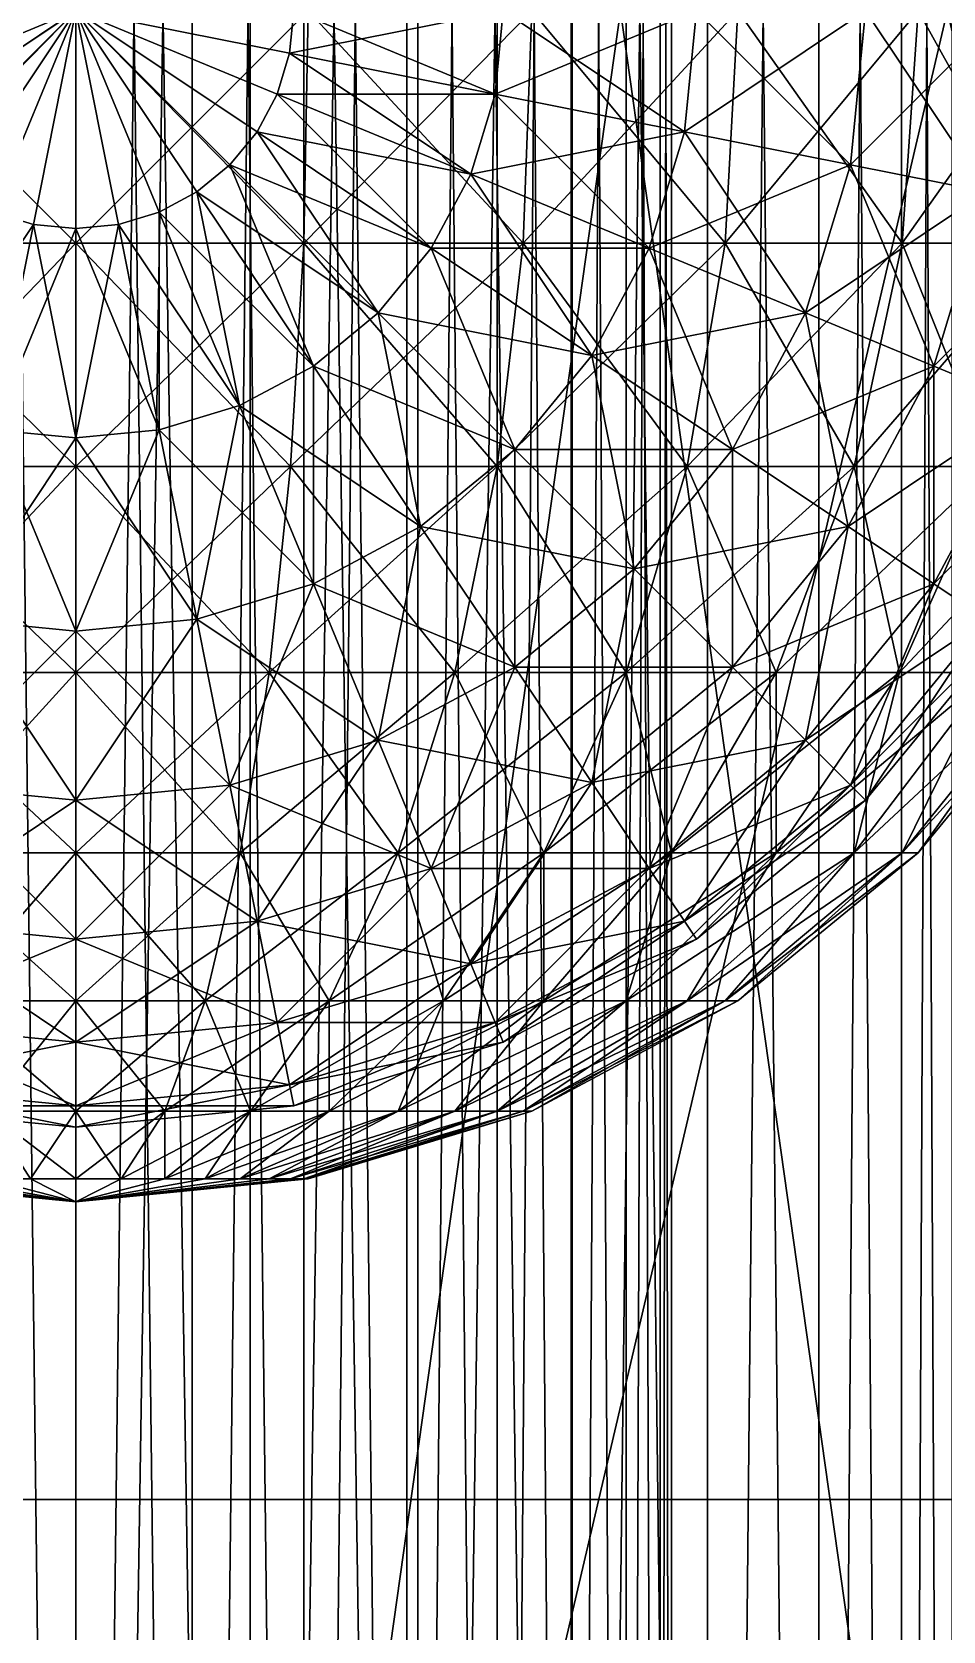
# Model space of a CAD drawing. Header units: millimetres. Extents: x -510 to 550, y -577 to 577.
# Drawn here: x 429.41 to 441.65, y -471.77 to -450.29 of the extents above; entities that cross this region are included whole.
import ezdxf

# ---------------------------------------------------------------- set-up
doc = ezdxf.new("R2010")
doc.units = ezdxf.units.MM
for name, color, linetype, true_color in [('front_right_fork_top', 7, 'Continuous', 0x5c6b75), ('front_right_knuckle_visual', 7, 'Continuous', 0x5c6b75), ('structure_right_front_axle', 7, 'Continuous', 0x5c6b75), ('structure_right_front_bridge', 7, 'Continuous', 0x5c6b75), ('structure_right_front_kingpin', 7, 'Continuous', 0x5c6b75), ('wheel_front_right_visual_0', 7, 'Continuous', 0x14171a), ('wheel_front_right_visual_1', 7, 'Continuous', 0x7a858c)]:
    doc.layers.add(name, color=color, linetype=linetype, true_color=true_color)

msp = doc.modelspace()

# ---------------------------------------------------------------- linework, layer by layer
at = {"layer": 'front_right_fork_top', "true_color": 0x5c6b75}
for points in [[(430, -385, -137), (428.439, -385, -137.154), (428.439, -515, -137.154)], [(430, -385, -137), (428.439, -515, -137.154), (430, -515, -137)], [(428.439, -385, -152.846), (430, -385, -153), (430, -515, -153)], [(428.439, -385, -152.846), (430, -515, -153), (428.439, -515, -152.846)], [(431.561, -385, -137.154), (430, -385, -137), (430, -515, -137)], [(431.561, -385, -137.154), (430, -515, -137), (431.561, -515, -137.154)], [(430, -385, -153), (431.561, -385, -152.846), (431.561, -515, -152.846)], [(430, -385, -153), (431.561, -515, -152.846), (430, -515, -153)], [(433.061, -385, -137.609), (431.561, -385, -137.154), (431.561, -515, -137.154)], [(433.061, -385, -137.609), (431.561, -515, -137.154), (433.061, -515, -137.609)], [(431.561, -385, -152.846), (433.061, -385, -152.391), (433.061, -515, -152.391)], [(431.561, -385, -152.846), (433.061, -515, -152.391), (431.561, -515, -152.846)], [(434.445, -385, -138.348), (433.061, -385, -137.609), (433.061, -515, -137.609)], [(434.445, -385, -138.348), (433.061, -515, -137.609), (434.445, -515, -138.348)], [(433.061, -385, -152.391), (434.445, -385, -151.652), (434.445, -515, -151.652)], [(433.061, -385, -152.391), (434.445, -515, -151.652), (433.061, -515, -152.391)], [(435.657, -385, -139.343), (434.445, -385, -138.348), (434.445, -515, -138.348)], [(435.657, -385, -139.343), (434.445, -515, -138.348), (435.657, -515, -139.343)], [(434.445, -385, -151.652), (435.657, -385, -150.657), (435.657, -515, -150.657)], [(434.445, -385, -151.652), (435.657, -515, -150.657), (434.445, -515, -151.652)], [(436.652, -385, -140.555), (435.657, -385, -139.343), (435.657, -515, -139.343)], [(436.652, -385, -140.555), (435.657, -515, -139.343), (436.652, -515, -140.555)], [(435.657, -385, -150.657), (436.652, -385, -149.445), (436.652, -515, -149.445)], [(435.657, -385, -150.657), (436.652, -515, -149.445), (435.657, -515, -150.657)], [(437.391, -385, -141.939), (436.652, -385, -140.555), (436.652, -515, -140.555)], [(437.391, -385, -141.939), (436.652, -515, -140.555), (437.391, -515, -141.939)], [(436.652, -385, -149.445), (437.391, -385, -148.061), (437.391, -515, -148.061)], [(436.652, -385, -149.445), (437.391, -515, -148.061), (436.652, -515, -149.445)], [(437.846, -385, -143.439), (437.391, -385, -141.939), (437.391, -515, -141.939)], [(437.846, -385, -143.439), (437.391, -515, -141.939), (437.846, -515, -143.439)], [(437.391, -385, -148.061), (437.846, -385, -146.561), (437.846, -515, -146.561)], [(437.391, -385, -148.061), (437.846, -515, -146.561), (437.391, -515, -148.061)], [(438, -385, -145), (437.846, -385, -143.439), (437.846, -515, -143.439)], [(438, -385, -145), (437.846, -515, -143.439), (438, -515, -145)], [(437.846, -385, -146.561), (438, -385, -145), (438, -515, -145)], [(437.846, -385, -146.561), (438, -515, -145), (437.846, -515, -146.561)]]:
    msp.add_3dface(points, dxfattribs=at)
at = {"layer": 'front_right_knuckle_visual', "true_color": 0x5c6b75}
for points in [[(400, -470, -140), (460, -430, -140), (460, -470, -140)], [(400, -470, -140), (400, -430, -140), (460, -430, -140)], [(400, -470, -80), (460, -470, -80), (460, -430, -80)], [(400, -470, -80), (460, -430, -80), (400, -430, -80)], [(400, -470, -140), (460, -470, -140), (460, -470, -80)], [(400, -470, -140), (460, -470, -80), (400, -470, -80)]]:
    msp.add_3dface(points, dxfattribs=at)
at = {"layer": 'structure_right_front_axle', "true_color": 0x5c6b75}
for points in [[(430, -375, -268), (427.659, -375, -268.231), (427.659, -525, -268.231)], [(430, -375, -268), (427.659, -525, -268.231), (430, -525, -268)], [(427.659, -375, -291.769), (430, -375, -292), (430, -525, -292)], [(427.659, -375, -291.769), (430, -525, -292), (427.659, -525, -291.769)], [(432.341, -375, -268.231), (430, -375, -268), (430, -525, -268)], [(432.341, -375, -268.231), (430, -525, -268), (432.341, -525, -268.231)], [(430, -375, -292), (432.341, -375, -291.769), (432.341, -525, -291.769)], [(430, -375, -292), (432.341, -525, -291.769), (430, -525, -292)], [(434.592, -375, -268.913), (432.341, -375, -268.231), (432.341, -525, -268.231)], [(434.592, -375, -268.913), (432.341, -525, -268.231), (434.592, -525, -268.913)], [(432.341, -375, -291.769), (434.592, -375, -291.087), (434.592, -525, -291.087)], [(432.341, -375, -291.769), (434.592, -525, -291.087), (432.341, -525, -291.769)], [(436.667, -375, -270.022), (434.592, -375, -268.913), (434.592, -525, -268.913)], [(436.667, -375, -270.022), (434.592, -525, -268.913), (436.667, -525, -270.022)], [(434.592, -375, -291.087), (436.667, -375, -289.978), (436.667, -525, -289.978)], [(434.592, -375, -291.087), (436.667, -525, -289.978), (434.592, -525, -291.087)], [(438.485, -375, -271.515), (436.667, -375, -270.022), (436.667, -525, -270.022)], [(438.485, -375, -271.515), (436.667, -525, -270.022), (438.485, -525, -271.515)], [(436.667, -375, -289.978), (438.485, -375, -288.485), (438.485, -525, -288.485)], [(436.667, -375, -289.978), (438.485, -525, -288.485), (436.667, -525, -289.978)], [(439.978, -375, -273.333), (438.485, -375, -271.515), (438.485, -525, -271.515)], [(439.978, -375, -273.333), (438.485, -525, -271.515), (439.978, -525, -273.333)], [(438.485, -375, -288.485), (439.978, -375, -286.667), (439.978, -525, -286.667)], [(438.485, -375, -288.485), (439.978, -525, -286.667), (438.485, -525, -288.485)], [(441.087, -375, -275.408), (439.978, -375, -273.333), (439.978, -525, -273.333)], [(441.087, -375, -275.408), (439.978, -525, -273.333), (441.087, -525, -275.408)], [(439.978, -375, -286.667), (441.087, -375, -284.592), (441.087, -525, -284.592)], [(439.978, -375, -286.667), (441.087, -525, -284.592), (439.978, -525, -286.667)], [(441.769, -375, -277.659), (441.087, -375, -275.408), (441.087, -525, -275.408)], [(441.769, -375, -277.659), (441.087, -525, -275.408), (441.769, -525, -277.659)], [(441.087, -375, -284.592), (441.769, -375, -282.341), (441.769, -525, -282.341)], [(441.087, -375, -284.592), (441.769, -525, -282.341), (441.087, -525, -284.592)]]:
    msp.add_3dface(points, dxfattribs=at)
at = {"layer": 'structure_right_front_bridge', "true_color": 0x5c6b75}
for points in [[(430, -453.121, -125.693), (426.939, -453.121, -125.391), (426.879, -450, -125.693)], [(430, -453.121, -125.693), (426.879, -450, -125.693), (430, -450, -126)], [(426.939, -453.121, -94.609), (430, -450, -94), (426.879, -450, -94.307)], [(426.939, -453.121, -94.609), (430, -453.121, -94.307), (430, -450, -94)], [(433.061, -453.121, -125.391), (430, -453.121, -125.693), (430, -450, -126)], [(433.061, -453.121, -125.391), (430, -450, -126), (433.121, -450, -125.693)], [(430, -453.121, -94.307), (433.061, -453.121, -94.609), (433.121, -450, -94.307)], [(430, -453.121, -94.307), (433.121, -450, -94.307), (430, -450, -94)], [(436.005, -453.121, -124.498), (433.061, -453.121, -125.391), (433.121, -450, -125.693)], [(433.061, -453.121, -94.609), (436.005, -453.121, -95.502), (436.123, -450, -95.218)], [(433.061, -453.121, -94.609), (436.123, -450, -95.218), (433.121, -450, -94.307)], [(436.005, -453.121, -124.498), (433.121, -450, -125.693), (436.123, -450, -124.782)], [(438.718, -453.121, -123.048), (436.005, -453.121, -124.498), (436.123, -450, -124.782)], [(436.005, -453.121, -95.502), (438.718, -453.121, -96.952), (438.889, -450, -96.696)], [(436.005, -453.121, -95.502), (438.889, -450, -96.696), (436.123, -450, -95.218)], [(438.718, -453.121, -123.048), (436.123, -450, -124.782), (438.889, -450, -123.304)], [(441.096, -453.121, -121.096), (438.718, -453.121, -123.048), (438.889, -450, -123.304)], [(438.718, -453.121, -96.952), (441.096, -453.121, -98.904), (441.314, -450, -98.686)], [(438.718, -453.121, -96.952), (441.314, -450, -98.686), (438.889, -450, -96.696)], [(441.096, -453.121, -121.096), (438.889, -450, -123.304), (441.314, -450, -121.314)], [(443.048, -453.121, -118.718), (441.096, -453.121, -121.096), (441.314, -450, -121.314)], [(441.096, -453.121, -98.904), (443.048, -453.121, -101.282), (443.304, -450, -101.111)], [(441.096, -453.121, -98.904), (443.304, -450, -101.111), (441.314, -450, -98.686)], [(443.048, -453.121, -118.718), (441.314, -450, -121.314), (443.304, -450, -118.889)], [(430, -456.123, -124.782), (427.116, -456.123, -124.498), (426.939, -453.121, -125.391)], [(430, -456.123, -124.782), (426.939, -453.121, -125.391), (430, -453.121, -125.693)], [(427.116, -456.123, -95.502), (430, -453.121, -94.307), (426.939, -453.121, -94.609)], [(427.116, -456.123, -95.502), (430, -456.123, -95.218), (430, -453.121, -94.307)], [(432.884, -456.123, -124.498), (430, -456.123, -124.782), (430, -453.121, -125.693)], [(432.884, -456.123, -124.498), (430, -453.121, -125.693), (433.061, -453.121, -125.391)], [(430, -456.123, -95.218), (432.884, -456.123, -95.502), (433.061, -453.121, -94.609)], [(430, -456.123, -95.218), (433.061, -453.121, -94.609), (430, -453.121, -94.307)], [(435.657, -456.123, -123.657), (432.884, -456.123, -124.498), (433.061, -453.121, -125.391)], [(432.884, -456.123, -95.502), (435.657, -456.123, -96.343), (436.005, -453.121, -95.502)], [(432.884, -456.123, -95.502), (436.005, -453.121, -95.502), (433.061, -453.121, -94.609)], [(435.657, -456.123, -123.657), (433.061, -453.121, -125.391), (436.005, -453.121, -124.498)], [(438.212, -456.123, -122.291), (435.657, -456.123, -123.657), (436.005, -453.121, -124.498)], [(435.657, -456.123, -96.343), (438.212, -456.123, -97.709), (438.718, -453.121, -96.952)], [(435.657, -456.123, -96.343), (438.718, -453.121, -96.952), (436.005, -453.121, -95.502)], [(438.212, -456.123, -122.291), (436.005, -453.121, -124.498), (438.718, -453.121, -123.048)], [(440.453, -456.123, -120.453), (438.212, -456.123, -122.291), (438.718, -453.121, -123.048)], [(438.212, -456.123, -97.709), (440.453, -456.123, -99.547), (441.096, -453.121, -98.904)], [(438.212, -456.123, -97.709), (441.096, -453.121, -98.904), (438.718, -453.121, -96.952)], [(440.453, -456.123, -120.453), (438.718, -453.121, -123.048), (441.096, -453.121, -121.096)], [(442.291, -456.123, -118.212), (440.453, -456.123, -120.453), (441.096, -453.121, -121.096)], [(440.453, -456.123, -99.547), (442.291, -456.123, -101.788), (443.048, -453.121, -101.282)], [(440.453, -456.123, -99.547), (443.048, -453.121, -101.282), (441.096, -453.121, -98.904)], [(442.291, -456.123, -118.212), (441.096, -453.121, -121.096), (443.048, -453.121, -118.718)], [(430, -458.889, -123.304), (427.405, -458.889, -123.048), (427.116, -456.123, -124.498)], [(430, -458.889, -123.304), (427.116, -456.123, -124.498), (430, -456.123, -124.782)], [(427.405, -458.889, -96.952), (430, -456.123, -95.218), (427.116, -456.123, -95.502)], [(427.405, -458.889, -96.952), (430, -458.889, -96.696), (430, -456.123, -95.218)], [(432.595, -458.889, -123.048), (430, -458.889, -123.304), (430, -456.123, -124.782)], [(432.595, -458.889, -123.048), (430, -456.123, -124.782), (432.884, -456.123, -124.498)], [(430, -458.889, -96.696), (432.595, -458.889, -96.952), (432.884, -456.123, -95.502)], [(430, -458.889, -96.696), (432.884, -456.123, -95.502), (430, -456.123, -95.218)], [(435.091, -458.889, -122.291), (432.595, -458.889, -123.048), (432.884, -456.123, -124.498)], [(432.595, -458.889, -96.952), (435.091, -458.889, -97.709), (435.657, -456.123, -96.343)], [(432.595, -458.889, -96.952), (435.657, -456.123, -96.343), (432.884, -456.123, -95.502)], [(435.091, -458.889, -122.291), (432.884, -456.123, -124.498), (435.657, -456.123, -123.657)], [(437.391, -458.889, -121.061), (435.091, -458.889, -122.291), (435.657, -456.123, -123.657)], [(435.091, -458.889, -97.709), (437.391, -458.889, -98.939), (438.212, -456.123, -97.709)], [(435.091, -458.889, -97.709), (438.212, -456.123, -97.709), (435.657, -456.123, -96.343)], [(437.391, -458.889, -121.061), (435.657, -456.123, -123.657), (438.212, -456.123, -122.291)], [(439.407, -458.889, -119.407), (437.391, -458.889, -121.061), (438.212, -456.123, -122.291)], [(437.391, -458.889, -98.939), (439.407, -458.889, -100.593), (440.453, -456.123, -99.547)], [(437.391, -458.889, -98.939), (440.453, -456.123, -99.547), (438.212, -456.123, -97.709)], [(439.407, -458.889, -119.407), (438.212, -456.123, -122.291), (440.453, -456.123, -120.453)], [(441.061, -458.889, -117.391), (439.407, -458.889, -119.407), (440.453, -456.123, -120.453)], [(439.407, -458.889, -100.593), (441.061, -458.889, -102.609), (442.291, -456.123, -101.788)], [(439.407, -458.889, -100.593), (442.291, -456.123, -101.788), (440.453, -456.123, -99.547)], [(441.061, -458.889, -117.391), (440.453, -456.123, -120.453), (442.291, -456.123, -118.212)], [(442.291, -458.889, -115.091), (441.061, -458.889, -117.391), (442.291, -456.123, -118.212)], [(441.061, -458.889, -102.609), (442.291, -458.889, -104.909), (443.657, -456.123, -104.343)], [(441.061, -458.889, -102.609), (443.657, -456.123, -104.343), (442.291, -456.123, -101.788)], [(430, -461.314, -121.314), (427.793, -461.314, -121.096), (427.405, -458.889, -123.048)], [(430, -461.314, -121.314), (427.405, -458.889, -123.048), (430, -458.889, -123.304)], [(427.793, -461.314, -98.904), (430, -458.889, -96.696), (427.405, -458.889, -96.952)], [(427.793, -461.314, -98.904), (430, -461.314, -98.686), (430, -458.889, -96.696)], [(432.207, -461.314, -121.096), (430, -461.314, -121.314), (430, -458.889, -123.304)], [(432.207, -461.314, -121.096), (430, -458.889, -123.304), (432.595, -458.889, -123.048)], [(430, -461.314, -98.686), (432.207, -461.314, -98.904), (432.595, -458.889, -96.952)], [(430, -461.314, -98.686), (432.595, -458.889, -96.952), (430, -458.889, -96.696)], [(434.33, -461.314, -120.453), (432.207, -461.314, -121.096), (432.595, -458.889, -123.048)], [(432.207, -461.314, -98.904), (434.33, -461.314, -99.547), (435.091, -458.889, -97.709)], [(432.207, -461.314, -98.904), (435.091, -458.889, -97.709), (432.595, -458.889, -96.952)], [(434.33, -461.314, -120.453), (432.595, -458.889, -123.048), (435.091, -458.889, -122.291)], [(436.286, -461.314, -119.407), (434.33, -461.314, -120.453), (435.091, -458.889, -122.291)], [(434.33, -461.314, -99.547), (436.286, -461.314, -100.593), (437.391, -458.889, -98.939)], [(434.33, -461.314, -99.547), (437.391, -458.889, -98.939), (435.091, -458.889, -97.709)], [(436.286, -461.314, -119.407), (435.091, -458.889, -122.291), (437.391, -458.889, -121.061)], [(438, -461.314, -118), (436.286, -461.314, -119.407), (437.391, -458.889, -121.061)], [(436.286, -461.314, -100.593), (438, -461.314, -102), (439.407, -458.889, -100.593)], [(436.286, -461.314, -100.593), (439.407, -458.889, -100.593), (437.391, -458.889, -98.939)], [(438, -461.314, -118), (437.391, -458.889, -121.061), (439.407, -458.889, -119.407)], [(439.407, -461.314, -116.286), (438, -461.314, -118), (439.407, -458.889, -119.407)], [(438, -461.314, -102), (439.407, -461.314, -103.714), (441.061, -458.889, -102.609)], [(438, -461.314, -102), (441.061, -458.889, -102.609), (439.407, -458.889, -100.593)], [(440.453, -461.314, -114.33), (439.407, -461.314, -116.286), (441.061, -458.889, -117.391)], [(439.407, -461.314, -116.286), (439.407, -458.889, -119.407), (441.061, -458.889, -117.391)], [(439.407, -461.314, -103.714), (440.453, -461.314, -105.67), (442.291, -458.889, -104.909)], [(439.407, -461.314, -103.714), (442.291, -458.889, -104.909), (441.061, -458.889, -102.609)], [(441.096, -461.314, -112.207), (440.453, -461.314, -114.33), (442.291, -458.889, -115.091)], [(440.453, -461.314, -114.33), (441.061, -458.889, -117.391), (442.291, -458.889, -115.091)], [(440.453, -461.314, -105.67), (441.096, -461.314, -107.793), (443.048, -458.889, -107.405)], [(440.453, -461.314, -105.67), (443.048, -458.889, -107.405), (442.291, -458.889, -104.909)], [(441.314, -461.314, -110), (441.096, -461.314, -112.207), (443.048, -458.889, -112.595)], [(441.096, -461.314, -112.207), (442.291, -458.889, -115.091), (443.048, -458.889, -112.595)], [(441.096, -461.314, -107.793), (441.314, -461.314, -110), (443.304, -458.889, -110)], [(441.096, -461.314, -107.793), (443.304, -458.889, -110), (443.048, -458.889, -107.405)], [(441.314, -461.314, -110), (443.048, -458.889, -112.595), (443.304, -458.889, -110)], [(430, -463.304, -118.889), (428.266, -463.304, -118.718), (427.793, -461.314, -121.096)], [(430, -463.304, -118.889), (427.793, -461.314, -121.096), (430, -461.314, -121.314)], [(428.266, -463.304, -101.282), (430, -461.314, -98.686), (427.793, -461.314, -98.904)], [(428.266, -463.304, -101.282), (430, -463.304, -101.111), (430, -461.314, -98.686)], [(431.734, -463.304, -118.718), (430, -463.304, -118.889), (430, -461.314, -121.314)], [(431.734, -463.304, -118.718), (430, -461.314, -121.314), (432.207, -461.314, -121.096)], [(430, -463.304, -101.111), (431.734, -463.304, -101.282), (432.207, -461.314, -98.904)], [(430, -463.304, -101.111), (432.207, -461.314, -98.904), (430, -461.314, -98.686)], [(433.402, -463.304, -118.212), (431.734, -463.304, -118.718), (432.207, -461.314, -121.096)], [(431.734, -463.304, -101.282), (433.402, -463.304, -101.788), (434.33, -461.314, -99.547)], [(431.734, -463.304, -101.282), (434.33, -461.314, -99.547), (432.207, -461.314, -98.904)], [(433.402, -463.304, -118.212), (432.207, -461.314, -121.096), (434.33, -461.314, -120.453)], [(434.939, -463.304, -117.391), (433.402, -463.304, -118.212), (434.33, -461.314, -120.453)], [(433.402, -463.304, -101.788), (434.939, -463.304, -102.609), (436.286, -461.314, -100.593)], [(433.402, -463.304, -101.788), (436.286, -461.314, -100.593), (434.33, -461.314, -99.547)], [(434.939, -463.304, -117.391), (434.33, -461.314, -120.453), (436.286, -461.314, -119.407)], [(436.286, -463.304, -116.286), (434.939, -463.304, -117.391), (436.286, -461.314, -119.407)], [(434.939, -463.304, -102.609), (436.286, -463.304, -103.714), (438, -461.314, -102)], [(434.939, -463.304, -102.609), (438, -461.314, -102), (436.286, -461.314, -100.593)], [(437.391, -463.304, -114.939), (436.286, -463.304, -116.286), (438, -461.314, -118)], [(436.286, -463.304, -116.286), (436.286, -461.314, -119.407), (438, -461.314, -118)], [(436.286, -463.304, -103.714), (437.391, -463.304, -105.061), (439.407, -461.314, -103.714)], [(436.286, -463.304, -103.714), (439.407, -461.314, -103.714), (438, -461.314, -102)], [(438.212, -463.304, -113.402), (437.391, -463.304, -114.939), (439.407, -461.314, -116.286)], [(437.391, -463.304, -114.939), (438, -461.314, -118), (439.407, -461.314, -116.286)], [(437.391, -463.304, -105.061), (438.212, -463.304, -106.598), (440.453, -461.314, -105.67)], [(437.391, -463.304, -105.061), (440.453, -461.314, -105.67), (439.407, -461.314, -103.714)], [(438.718, -463.304, -111.734), (438.212, -463.304, -113.402), (440.453, -461.314, -114.33)], [(438.212, -463.304, -113.402), (439.407, -461.314, -116.286), (440.453, -461.314, -114.33)], [(438.212, -463.304, -106.598), (438.718, -463.304, -108.266), (441.096, -461.314, -107.793)], [(438.212, -463.304, -106.598), (441.096, -461.314, -107.793), (440.453, -461.314, -105.67)], [(438.889, -463.304, -110), (438.718, -463.304, -111.734), (441.096, -461.314, -112.207)], [(438.718, -463.304, -111.734), (440.453, -461.314, -114.33), (441.096, -461.314, -112.207)], [(438.718, -463.304, -108.266), (438.889, -463.304, -110), (441.314, -461.314, -110)], [(438.718, -463.304, -108.266), (441.314, -461.314, -110), (441.096, -461.314, -107.793)], [(438.889, -463.304, -110), (441.096, -461.314, -112.207), (441.314, -461.314, -110)], [(430, -464.782, -116.123), (428.805, -464.782, -116.005), (428.266, -463.304, -118.718)], [(430, -464.782, -116.123), (428.266, -463.304, -118.718), (430, -463.304, -118.889)], [(428.805, -464.782, -103.995), (430, -463.304, -101.111), (428.266, -463.304, -101.282)], [(428.805, -464.782, -103.995), (430, -464.782, -103.877), (430, -463.304, -101.111)], [(431.195, -464.782, -116.005), (430, -464.782, -116.123), (430, -463.304, -118.889)], [(431.195, -464.782, -116.005), (430, -463.304, -118.889), (431.734, -463.304, -118.718)], [(430, -464.782, -103.877), (431.195, -464.782, -103.995), (431.734, -463.304, -101.282)], [(430, -464.782, -103.877), (431.734, -463.304, -101.282), (430, -463.304, -101.111)], [(432.343, -464.782, -115.657), (431.195, -464.782, -116.005), (431.734, -463.304, -118.718)], [(431.195, -464.782, -103.995), (432.343, -464.782, -104.343), (433.402, -463.304, -101.788)], [(431.195, -464.782, -103.995), (433.402, -463.304, -101.788), (431.734, -463.304, -101.282)], [(432.343, -464.782, -115.657), (431.734, -463.304, -118.718), (433.402, -463.304, -118.212)], [(433.402, -464.782, -115.091), (432.343, -464.782, -115.657), (433.402, -463.304, -118.212)], [(432.343, -464.782, -104.343), (433.402, -464.782, -104.909), (434.939, -463.304, -102.609)], [(432.343, -464.782, -104.343), (434.939, -463.304, -102.609), (433.402, -463.304, -101.788)], [(434.33, -464.782, -114.33), (433.402, -464.782, -115.091), (434.939, -463.304, -117.391)], [(433.402, -464.782, -115.091), (433.402, -463.304, -118.212), (434.939, -463.304, -117.391)], [(433.402, -464.782, -104.909), (434.33, -464.782, -105.67), (436.286, -463.304, -103.714)], [(433.402, -464.782, -104.909), (436.286, -463.304, -103.714), (434.939, -463.304, -102.609)], [(435.091, -464.782, -113.402), (434.33, -464.782, -114.33), (436.286, -463.304, -116.286)], [(434.33, -464.782, -114.33), (434.939, -463.304, -117.391), (436.286, -463.304, -116.286)], [(434.33, -464.782, -105.67), (435.091, -464.782, -106.598), (437.391, -463.304, -105.061)], [(434.33, -464.782, -105.67), (437.391, -463.304, -105.061), (436.286, -463.304, -103.714)], [(435.657, -464.782, -112.343), (435.091, -464.782, -113.402), (437.391, -463.304, -114.939)], [(435.091, -464.782, -113.402), (436.286, -463.304, -116.286), (437.391, -463.304, -114.939)], [(435.091, -464.782, -106.598), (435.657, -464.782, -107.657), (438.212, -463.304, -106.598)], [(435.091, -464.782, -106.598), (438.212, -463.304, -106.598), (437.391, -463.304, -105.061)], [(436.005, -464.782, -111.195), (435.657, -464.782, -112.343), (438.212, -463.304, -113.402)], [(435.657, -464.782, -112.343), (437.391, -463.304, -114.939), (438.212, -463.304, -113.402)], [(435.657, -464.782, -107.657), (436.005, -464.782, -108.805), (438.718, -463.304, -108.266)], [(435.657, -464.782, -107.657), (438.718, -463.304, -108.266), (438.212, -463.304, -106.598)], [(436.123, -464.782, -110), (436.005, -464.782, -111.195), (438.718, -463.304, -111.734)], [(436.005, -464.782, -111.195), (438.212, -463.304, -113.402), (438.718, -463.304, -111.734)], [(436.005, -464.782, -108.805), (436.123, -464.782, -110), (438.889, -463.304, -110)], [(436.005, -464.782, -108.805), (438.889, -463.304, -110), (438.718, -463.304, -108.266)], [(436.123, -464.782, -110), (438.718, -463.304, -111.734), (438.889, -463.304, -110)], [(430, -465.693, -113.121), (429.391, -465.693, -113.061), (428.805, -464.782, -116.005)], [(430, -465.693, -113.121), (428.805, -464.782, -116.005), (430, -464.782, -116.123)], [(429.391, -465.693, -106.939), (430, -464.782, -103.877), (428.805, -464.782, -103.995)], [(429.391, -465.693, -106.939), (430, -465.693, -106.879), (430, -464.782, -103.877)], [(430.609, -465.693, -113.061), (430, -465.693, -113.121), (430, -464.782, -116.123)], [(430.609, -465.693, -113.061), (430, -464.782, -116.123), (431.195, -464.782, -116.005)], [(430, -465.693, -106.879), (430.609, -465.693, -106.939), (431.195, -464.782, -103.995)], [(430, -465.693, -106.879), (431.195, -464.782, -103.995), (430, -464.782, -103.877)], [(431.195, -465.693, -112.884), (430.609, -465.693, -113.061), (431.195, -464.782, -116.005)], [(430.609, -465.693, -106.939), (431.195, -465.693, -107.116), (432.343, -464.782, -104.343)], [(430.609, -465.693, -106.939), (432.343, -464.782, -104.343), (431.195, -464.782, -103.995)], [(431.734, -465.693, -112.595), (431.195, -465.693, -112.884), (432.343, -464.782, -115.657)], [(431.195, -465.693, -112.884), (431.195, -464.782, -116.005), (432.343, -464.782, -115.657)], [(431.195, -465.693, -107.116), (431.734, -465.693, -107.405), (433.402, -464.782, -104.909)], [(431.195, -465.693, -107.116), (433.402, -464.782, -104.909), (432.343, -464.782, -104.343)], [(432.207, -465.693, -112.207), (431.734, -465.693, -112.595), (433.402, -464.782, -115.091)], [(431.734, -465.693, -112.595), (432.343, -464.782, -115.657), (433.402, -464.782, -115.091)], [(431.734, -465.693, -107.405), (432.207, -465.693, -107.793), (434.33, -464.782, -105.67)], [(431.734, -465.693, -107.405), (434.33, -464.782, -105.67), (433.402, -464.782, -104.909)], [(432.595, -465.693, -111.734), (432.207, -465.693, -112.207), (434.33, -464.782, -114.33)], [(432.207, -465.693, -112.207), (433.402, -464.782, -115.091), (434.33, -464.782, -114.33)], [(432.207, -465.693, -107.793), (432.595, -465.693, -108.266), (435.091, -464.782, -106.598)], [(432.207, -465.693, -107.793), (435.091, -464.782, -106.598), (434.33, -464.782, -105.67)], [(432.884, -465.693, -111.195), (432.595, -465.693, -111.734), (435.091, -464.782, -113.402)], [(432.595, -465.693, -111.734), (434.33, -464.782, -114.33), (435.091, -464.782, -113.402)], [(432.595, -465.693, -108.266), (432.884, -465.693, -108.805), (435.657, -464.782, -107.657)], [(432.595, -465.693, -108.266), (435.657, -464.782, -107.657), (435.091, -464.782, -106.598)], [(433.061, -465.693, -110.609), (432.884, -465.693, -111.195), (435.657, -464.782, -112.343)], [(432.884, -465.693, -111.195), (435.091, -464.782, -113.402), (435.657, -464.782, -112.343)], [(432.884, -465.693, -108.805), (433.061, -465.693, -109.391), (436.005, -464.782, -108.805)], [(432.884, -465.693, -108.805), (436.005, -464.782, -108.805), (435.657, -464.782, -107.657)], [(433.121, -465.693, -110), (433.061, -465.693, -110.609), (436.005, -464.782, -111.195)], [(433.061, -465.693, -110.609), (435.657, -464.782, -112.343), (436.005, -464.782, -111.195)], [(433.061, -465.693, -109.391), (433.121, -465.693, -110), (436.123, -464.782, -110)], [(433.061, -465.693, -109.391), (436.123, -464.782, -110), (436.005, -464.782, -108.805)], [(433.121, -465.693, -110), (436.005, -464.782, -111.195), (436.123, -464.782, -110)], [(430, -466, -110), (426.879, -465.693, -110), (426.939, -465.693, -110.609)], [(430, -466, -110), (426.939, -465.693, -109.391), (426.879, -465.693, -110)], [(430, -466, -110), (426.939, -465.693, -110.609), (427.116, -465.693, -111.195)], [(430, -466, -110), (427.116, -465.693, -108.805), (426.939, -465.693, -109.391)], [(430, -466, -110), (427.116, -465.693, -111.195), (427.405, -465.693, -111.734)], [(430, -466, -110), (427.405, -465.693, -108.266), (427.116, -465.693, -108.805)], [(430, -466, -110), (427.405, -465.693, -111.734), (427.793, -465.693, -112.207)], [(430, -466, -110), (427.793, -465.693, -107.793), (427.405, -465.693, -108.266)], [(430, -466, -110), (427.793, -465.693, -112.207), (428.266, -465.693, -112.595)], [(430, -466, -110), (428.266, -465.693, -107.405), (427.793, -465.693, -107.793)], [(430, -466, -110), (428.266, -465.693, -112.595), (428.805, -465.693, -112.884)], [(430, -466, -110), (428.805, -465.693, -107.116), (428.266, -465.693, -107.405)], [(430, -466, -110), (428.805, -465.693, -112.884), (429.391, -465.693, -113.061)], [(430, -466, -110), (429.391, -465.693, -106.939), (428.805, -465.693, -107.116)], [(430, -466, -110), (429.391, -465.693, -113.061), (430, -465.693, -113.121)], [(430, -466, -110), (430, -465.693, -106.879), (429.391, -465.693, -106.939)], [(430, -466, -110), (433.061, -465.693, -110.609), (433.121, -465.693, -110)], [(430, -466, -110), (432.884, -465.693, -111.195), (433.061, -465.693, -110.609)], [(430, -466, -110), (432.595, -465.693, -111.734), (432.884, -465.693, -111.195)], [(430, -466, -110), (432.207, -465.693, -112.207), (432.595, -465.693, -111.734)], [(430, -466, -110), (431.734, -465.693, -112.595), (432.207, -465.693, -112.207)], [(430, -466, -110), (431.195, -465.693, -112.884), (431.734, -465.693, -112.595)], [(430, -466, -110), (430.609, -465.693, -113.061), (431.195, -465.693, -112.884)], [(430, -466, -110), (430, -465.693, -113.121), (430.609, -465.693, -113.061)], [(430, -466, -110), (430.609, -465.693, -106.939), (430, -465.693, -106.879)], [(430, -466, -110), (431.195, -465.693, -107.116), (430.609, -465.693, -106.939)], [(430, -466, -110), (431.734, -465.693, -107.405), (431.195, -465.693, -107.116)], [(430, -466, -110), (432.207, -465.693, -107.793), (431.734, -465.693, -107.405)], [(430, -466, -110), (432.595, -465.693, -108.266), (432.207, -465.693, -107.793)], [(430, -466, -110), (432.884, -465.693, -108.805), (432.595, -465.693, -108.266)], [(430, -466, -110), (433.061, -465.693, -109.391), (432.884, -465.693, -108.805)], [(430, -466, -110), (433.121, -465.693, -110), (433.061, -465.693, -109.391)]]:
    msp.add_3dface(points, dxfattribs=at)
at = {"layer": 'structure_right_front_kingpin', "true_color": 0x5c6b75}
for points in [[(430, -450, -75), (427.074, -450, -75.288), (427.13, -450.571, -75.288)], [(427.13, -450.571, -159.712), (427.074, -450, -159.712), (430, -450, -160)], [(430, -450, -75), (427.13, -450.571, -75.288), (427.296, -451.12, -75.288)], [(427.296, -451.12, -159.712), (427.13, -450.571, -159.712), (430, -450, -160)], [(430, -450, -75), (427.296, -451.12, -75.288), (427.567, -451.626, -75.288)], [(427.567, -451.626, -159.712), (427.296, -451.12, -159.712), (430, -450, -160)], [(430, -450, -75), (427.567, -451.626, -75.288), (427.931, -452.069, -75.288)], [(427.931, -452.069, -159.712), (427.567, -451.626, -159.712), (430, -450, -160)], [(430, -450, -75), (427.931, -452.069, -75.288), (428.374, -452.433, -75.288)], [(428.374, -452.433, -159.712), (427.931, -452.069, -159.712), (430, -450, -160)], [(430, -450, -75), (428.374, -452.433, -75.288), (428.88, -452.704, -75.288)], [(428.88, -452.704, -159.712), (428.374, -452.433, -159.712), (430, -450, -160)], [(430, -450, -75), (428.88, -452.704, -75.288), (429.429, -452.87, -75.288)], [(429.429, -452.87, -159.712), (428.88, -452.704, -159.712), (430, -450, -160)], [(430, -450, -75), (429.429, -452.87, -75.288), (430, -452.926, -75.288)], [(430, -452.926, -159.712), (429.429, -452.87, -159.712), (430, -450, -160)], [(430, -450, -75), (432.87, -450.571, -75.288), (432.926, -450, -75.288)], [(430, -450, -75), (432.704, -451.12, -75.288), (432.87, -450.571, -75.288)], [(430, -450, -75), (432.433, -451.626, -75.288), (432.704, -451.12, -75.288)], [(430, -450, -75), (432.069, -452.069, -75.288), (432.433, -451.626, -75.288)], [(430, -450, -75), (431.626, -452.433, -75.288), (432.069, -452.069, -75.288)], [(430, -450, -75), (431.12, -452.704, -75.288), (431.626, -452.433, -75.288)], [(430, -450, -75), (430.571, -452.87, -75.288), (431.12, -452.704, -75.288)], [(430, -450, -75), (430, -452.926, -75.288), (430.571, -452.87, -75.288)], [(432.926, -450, -159.712), (432.87, -450.571, -159.712), (430, -450, -160)], [(432.87, -450.571, -159.712), (432.704, -451.12, -159.712), (430, -450, -160)], [(432.704, -451.12, -159.712), (432.433, -451.626, -159.712), (430, -450, -160)], [(432.433, -451.626, -159.712), (432.069, -452.069, -159.712), (430, -450, -160)], [(432.069, -452.069, -159.712), (431.626, -452.433, -159.712), (430, -450, -160)], [(431.626, -452.433, -159.712), (431.12, -452.704, -159.712), (430, -450, -160)], [(431.12, -452.704, -159.712), (430.571, -452.87, -159.712), (430, -450, -160)], [(430.571, -452.87, -159.712), (430, -452.926, -159.712), (430, -450, -160)], [(432.926, -450, -75.288), (432.87, -450.571, -75.288), (435.63, -451.12, -76.142)], [(435.74, -450, -158.858), (435.63, -451.12, -158.858), (432.87, -450.571, -159.712)], [(435.74, -450, -158.858), (432.87, -450.571, -159.712), (432.926, -450, -159.712)], [(432.926, -450, -75.288), (435.63, -451.12, -76.142), (435.74, -450, -76.142)], [(435.74, -450, -76.142), (435.63, -451.12, -76.142), (438.173, -451.626, -77.528)], [(438.334, -450, -157.472), (438.173, -451.626, -157.472), (435.63, -451.12, -158.858)], [(438.334, -450, -157.472), (435.63, -451.12, -158.858), (435.74, -450, -158.858)], [(435.74, -450, -76.142), (438.173, -451.626, -77.528), (438.334, -450, -77.528)], [(438.334, -450, -77.528), (438.173, -451.626, -77.528), (440.403, -452.069, -79.393)], [(440.607, -450, -155.607), (440.403, -452.069, -155.607), (438.173, -451.626, -157.472)], [(440.607, -450, -155.607), (438.173, -451.626, -157.472), (438.334, -450, -157.472)], [(438.334, -450, -77.528), (440.403, -452.069, -79.393), (440.607, -450, -79.393)], [(440.607, -450, -79.393), (440.403, -452.069, -79.393), (442.232, -452.433, -81.666)], [(442.472, -450, -153.334), (442.232, -452.433, -153.334), (440.403, -452.069, -155.607)], [(442.472, -450, -153.334), (440.403, -452.069, -155.607), (440.607, -450, -155.607)], [(440.607, -450, -79.393), (442.232, -452.433, -81.666), (442.472, -450, -81.666)], [(432.87, -450.571, -75.288), (432.704, -451.12, -75.288), (435.303, -452.197, -76.142)], [(435.63, -451.12, -158.858), (432.704, -451.12, -159.712), (432.87, -450.571, -159.712)], [(432.87, -450.571, -75.288), (435.303, -452.197, -76.142), (435.63, -451.12, -76.142)], [(432.704, -451.12, -75.288), (432.433, -451.626, -75.288), (434.773, -453.189, -76.142)], [(435.303, -452.197, -158.858), (432.433, -451.626, -159.712), (432.704, -451.12, -159.712)], [(432.704, -451.12, -75.288), (434.773, -453.189, -76.142), (435.303, -452.197, -76.142)], [(435.63, -451.12, -158.858), (435.303, -452.197, -158.858), (432.704, -451.12, -159.712)], [(435.63, -451.12, -76.142), (435.303, -452.197, -76.142), (437.699, -453.189, -77.528)], [(438.173, -451.626, -157.472), (435.303, -452.197, -158.858), (435.63, -451.12, -158.858)], [(435.63, -451.12, -76.142), (437.699, -453.189, -77.528), (438.173, -451.626, -77.528)], [(432.433, -451.626, -75.288), (432.069, -452.069, -75.288), (434.059, -454.059, -76.142)], [(434.773, -453.189, -158.858), (432.069, -452.069, -159.712), (432.433, -451.626, -159.712)], [(432.433, -451.626, -75.288), (434.059, -454.059, -76.142), (434.773, -453.189, -76.142)], [(435.303, -452.197, -158.858), (434.773, -453.189, -158.858), (432.433, -451.626, -159.712)], [(438.173, -451.626, -157.472), (437.699, -453.189, -157.472), (435.303, -452.197, -158.858)], [(438.173, -451.626, -77.528), (437.699, -453.189, -77.528), (439.799, -454.059, -79.393)], [(440.403, -452.069, -155.607), (437.699, -453.189, -157.472), (438.173, -451.626, -157.472)], [(438.173, -451.626, -77.528), (439.799, -454.059, -79.393), (440.403, -452.069, -79.393)], [(432.069, -452.069, -75.288), (431.626, -452.433, -75.288), (433.189, -454.773, -76.142)], [(434.059, -454.059, -158.858), (431.626, -452.433, -159.712), (432.069, -452.069, -159.712)], [(432.069, -452.069, -75.288), (433.189, -454.773, -76.142), (434.059, -454.059, -76.142)], [(434.773, -453.189, -158.858), (434.059, -454.059, -158.858), (432.069, -452.069, -159.712)], [(435.303, -452.197, -76.142), (434.773, -453.189, -76.142), (436.929, -454.63, -77.528)], [(437.699, -453.189, -157.472), (434.773, -453.189, -158.858), (435.303, -452.197, -158.858)], [(435.303, -452.197, -76.142), (436.929, -454.63, -77.528), (437.699, -453.189, -77.528)], [(440.403, -452.069, -155.607), (439.799, -454.059, -155.607), (437.699, -453.189, -157.472)], [(440.403, -452.069, -79.393), (439.799, -454.059, -79.393), (441.523, -454.773, -81.666)], [(442.232, -452.433, -153.334), (439.799, -454.059, -155.607), (440.403, -452.069, -155.607)], [(440.403, -452.069, -79.393), (441.523, -454.773, -81.666), (442.232, -452.433, -81.666)], [(431.626, -452.433, -75.288), (431.12, -452.704, -75.288), (432.197, -455.303, -76.142)], [(433.189, -454.773, -158.858), (431.12, -452.704, -159.712), (431.626, -452.433, -159.712)], [(431.626, -452.433, -75.288), (432.197, -455.303, -76.142), (433.189, -454.773, -76.142)], [(434.059, -454.059, -158.858), (433.189, -454.773, -158.858), (431.626, -452.433, -159.712)], [(442.232, -452.433, -153.334), (441.523, -454.773, -153.334), (439.799, -454.059, -155.607)], [(442.232, -452.433, -81.666), (441.523, -454.773, -81.666), (442.803, -455.303, -84.26)], [(443.592, -452.704, -150.74), (441.523, -454.773, -153.334), (442.232, -452.433, -153.334)], [(429.429, -452.87, -75.288), (428.88, -452.704, -75.288), (427.803, -455.303, -76.142)], [(428.88, -455.63, -158.858), (428.88, -452.704, -159.712), (429.429, -452.87, -159.712)], [(431.12, -452.704, -75.288), (430.571, -452.87, -75.288), (431.12, -455.63, -76.142)], [(432.197, -455.303, -158.858), (430.571, -452.87, -159.712), (431.12, -452.704, -159.712)], [(431.12, -452.704, -75.288), (431.12, -455.63, -76.142), (432.197, -455.303, -76.142)], [(433.189, -454.773, -158.858), (432.197, -455.303, -158.858), (431.12, -452.704, -159.712)], [(443.592, -452.704, -150.74), (442.803, -455.303, -150.74), (441.523, -454.773, -153.334)], [(429.429, -452.87, -75.288), (427.803, -455.303, -76.142), (428.88, -455.63, -76.142)], [(430, -452.926, -75.288), (429.429, -452.87, -75.288), (428.88, -455.63, -76.142)], [(430, -455.74, -158.858), (428.88, -455.63, -158.858), (429.429, -452.87, -159.712)], [(430, -452.926, -75.288), (428.88, -455.63, -76.142), (430, -455.74, -76.142)], [(430, -455.74, -158.858), (429.429, -452.87, -159.712), (430, -452.926, -159.712)], [(430.571, -452.87, -75.288), (430, -452.926, -75.288), (430, -455.74, -76.142)], [(430.571, -452.87, -75.288), (430, -455.74, -76.142), (431.12, -455.63, -76.142)], [(431.12, -455.63, -158.858), (430, -452.926, -159.712), (430.571, -452.87, -159.712)], [(431.12, -455.63, -158.858), (430, -455.74, -158.858), (430, -452.926, -159.712)], [(432.197, -455.303, -158.858), (431.12, -455.63, -158.858), (430.571, -452.87, -159.712)], [(434.773, -453.189, -76.142), (434.059, -454.059, -76.142), (435.893, -455.893, -77.528)], [(436.929, -454.63, -157.472), (434.059, -454.059, -158.858), (434.773, -453.189, -158.858)], [(434.773, -453.189, -76.142), (435.893, -455.893, -77.528), (436.929, -454.63, -77.528)], [(437.699, -453.189, -157.472), (436.929, -454.63, -157.472), (434.773, -453.189, -158.858)], [(437.699, -453.189, -77.528), (436.929, -454.63, -77.528), (438.819, -455.893, -79.393)], [(439.799, -454.059, -155.607), (436.929, -454.63, -157.472), (437.699, -453.189, -157.472)], [(437.699, -453.189, -77.528), (438.819, -455.893, -79.393), (439.799, -454.059, -79.393)], [(434.059, -454.059, -76.142), (433.189, -454.773, -76.142), (434.63, -456.929, -77.528)], [(435.893, -455.893, -157.472), (433.189, -454.773, -158.858), (434.059, -454.059, -158.858)], [(434.059, -454.059, -76.142), (434.63, -456.929, -77.528), (435.893, -455.893, -77.528)], [(436.929, -454.63, -157.472), (435.893, -455.893, -157.472), (434.059, -454.059, -158.858)], [(439.799, -454.059, -155.607), (438.819, -455.893, -155.607), (436.929, -454.63, -157.472)], [(439.799, -454.059, -79.393), (438.819, -455.893, -79.393), (440.37, -456.929, -81.666)], [(441.523, -454.773, -153.334), (438.819, -455.893, -155.607), (439.799, -454.059, -155.607)], [(439.799, -454.059, -79.393), (440.37, -456.929, -81.666), (441.523, -454.773, -81.666)], [(433.189, -454.773, -76.142), (432.197, -455.303, -76.142), (433.189, -457.699, -77.528)], [(434.63, -456.929, -157.472), (432.197, -455.303, -158.858), (433.189, -454.773, -158.858)], [(433.189, -454.773, -76.142), (433.189, -457.699, -77.528), (434.63, -456.929, -77.528)], [(435.893, -455.893, -157.472), (434.63, -456.929, -157.472), (433.189, -454.773, -158.858)], [(436.929, -454.63, -77.528), (435.893, -455.893, -77.528), (437.5, -457.5, -79.393)], [(438.819, -455.893, -155.607), (435.893, -455.893, -157.472), (436.929, -454.63, -157.472)], [(436.929, -454.63, -77.528), (437.5, -457.5, -79.393), (438.819, -455.893, -79.393)], [(441.523, -454.773, -153.334), (440.37, -456.929, -153.334), (438.819, -455.893, -155.607)], [(441.523, -454.773, -81.666), (440.37, -456.929, -81.666), (441.523, -457.699, -84.26)], [(442.803, -455.303, -150.74), (440.37, -456.929, -153.334), (441.523, -454.773, -153.334)], [(441.523, -454.773, -81.666), (441.523, -457.699, -84.26), (442.803, -455.303, -84.26)], [(432.197, -455.303, -76.142), (431.12, -455.63, -76.142), (431.626, -458.173, -77.528)], [(433.189, -457.699, -157.472), (431.12, -455.63, -158.858), (432.197, -455.303, -158.858)], [(432.197, -455.303, -76.142), (431.626, -458.173, -77.528), (433.189, -457.699, -77.528)], [(434.63, -456.929, -157.472), (433.189, -457.699, -157.472), (432.197, -455.303, -158.858)], [(442.803, -455.303, -150.74), (441.523, -457.699, -150.74), (440.37, -456.929, -153.334)], [(442.803, -455.303, -84.26), (441.523, -457.699, -84.26), (442.232, -458.173, -87.074)], [(443.592, -455.63, -147.926), (441.523, -457.699, -150.74), (442.803, -455.303, -150.74)], [(430, -455.74, -76.142), (428.88, -455.63, -76.142), (428.374, -458.173, -77.528)], [(430, -458.334, -157.472), (428.374, -458.173, -157.472), (428.88, -455.63, -158.858)], [(430, -458.334, -157.472), (428.88, -455.63, -158.858), (430, -455.74, -158.858)], [(431.12, -455.63, -76.142), (430, -455.74, -76.142), (430, -458.334, -77.528)], [(431.12, -455.63, -76.142), (430, -458.334, -77.528), (431.626, -458.173, -77.528)], [(431.626, -458.173, -157.472), (430, -455.74, -158.858), (431.12, -455.63, -158.858)], [(433.189, -457.699, -157.472), (431.626, -458.173, -157.472), (431.12, -455.63, -158.858)], [(443.592, -455.63, -147.926), (442.232, -458.173, -147.926), (441.523, -457.699, -150.74)], [(430, -455.74, -76.142), (428.374, -458.173, -77.528), (430, -458.334, -77.528)], [(431.626, -458.173, -157.472), (430, -458.334, -157.472), (430, -455.74, -158.858)], [(435.893, -455.893, -77.528), (434.63, -456.929, -77.528), (435.893, -458.819, -79.393)], [(437.5, -457.5, -155.607), (434.63, -456.929, -157.472), (435.893, -455.893, -157.472)], [(435.893, -455.893, -77.528), (435.893, -458.819, -79.393), (437.5, -457.5, -79.393)], [(438.819, -455.893, -155.607), (437.5, -457.5, -155.607), (435.893, -455.893, -157.472)], [(438.819, -455.893, -79.393), (437.5, -457.5, -79.393), (438.819, -458.819, -81.666)], [(440.37, -456.929, -153.334), (437.5, -457.5, -155.607), (438.819, -455.893, -155.607)], [(438.819, -455.893, -79.393), (438.819, -458.819, -81.666), (440.37, -456.929, -81.666)], [(434.63, -456.929, -77.528), (433.189, -457.699, -77.528), (434.059, -459.799, -79.393)], [(435.893, -458.819, -155.607), (433.189, -457.699, -157.472), (434.63, -456.929, -157.472)], [(434.63, -456.929, -77.528), (434.059, -459.799, -79.393), (435.893, -458.819, -79.393)], [(437.5, -457.5, -155.607), (435.893, -458.819, -155.607), (434.63, -456.929, -157.472)], [(440.37, -456.929, -153.334), (438.819, -458.819, -153.334), (437.5, -457.5, -155.607)], [(440.37, -456.929, -81.666), (438.819, -458.819, -81.666), (439.799, -459.799, -84.26)], [(441.523, -457.699, -150.74), (438.819, -458.819, -153.334), (440.37, -456.929, -153.334)], [(440.37, -456.929, -81.666), (439.799, -459.799, -84.26), (441.523, -457.699, -84.26)], [(437.5, -457.5, -79.393), (435.893, -458.819, -79.393), (436.929, -460.37, -81.666)], [(438.819, -458.819, -153.334), (435.893, -458.819, -155.607), (437.5, -457.5, -155.607)], [(437.5, -457.5, -79.393), (436.929, -460.37, -81.666), (438.819, -458.819, -81.666)], [(433.189, -457.699, -77.528), (431.626, -458.173, -77.528), (432.069, -460.403, -79.393)], [(434.059, -459.799, -155.607), (431.626, -458.173, -157.472), (433.189, -457.699, -157.472)], [(433.189, -457.699, -77.528), (432.069, -460.403, -79.393), (434.059, -459.799, -79.393)], [(435.893, -458.819, -155.607), (434.059, -459.799, -155.607), (433.189, -457.699, -157.472)], [(441.523, -457.699, -150.74), (439.799, -459.799, -150.74), (438.819, -458.819, -153.334)], [(441.523, -457.699, -84.26), (439.799, -459.799, -84.26), (440.403, -460.403, -87.074)], [(442.232, -458.173, -147.926), (439.799, -459.799, -150.74), (441.523, -457.699, -150.74)], [(441.523, -457.699, -84.26), (440.403, -460.403, -87.074), (442.232, -458.173, -87.074)], [(430, -458.334, -77.528), (428.374, -458.173, -77.528), (427.931, -460.403, -79.393)], [(430, -460.607, -155.607), (427.931, -460.403, -155.607), (428.374, -458.173, -157.472)], [(430, -460.607, -155.607), (428.374, -458.173, -157.472), (430, -458.334, -157.472)], [(431.626, -458.173, -77.528), (430, -458.334, -77.528), (430, -460.607, -79.393)], [(431.626, -458.173, -77.528), (430, -460.607, -79.393), (432.069, -460.403, -79.393)], [(432.069, -460.403, -155.607), (430, -458.334, -157.472), (431.626, -458.173, -157.472)], [(434.059, -459.799, -155.607), (432.069, -460.403, -155.607), (431.626, -458.173, -157.472)], [(442.232, -458.173, -147.926), (440.403, -460.403, -147.926), (439.799, -459.799, -150.74)], [(442.232, -458.173, -87.074), (440.403, -460.403, -87.074), (440.607, -460.607, -90)], [(442.472, -458.334, -145), (440.403, -460.403, -147.926), (442.232, -458.173, -147.926)], [(442.232, -458.173, -87.074), (440.607, -460.607, -90), (442.472, -458.334, -90)], [(430, -458.334, -77.528), (427.931, -460.403, -79.393), (430, -460.607, -79.393)], [(432.069, -460.403, -155.607), (430, -460.607, -155.607), (430, -458.334, -157.472)], [(442.472, -458.334, -145), (440.607, -460.607, -145), (440.403, -460.403, -147.926)], [(442.472, -458.334, -90), (440.607, -460.607, -90), (440.607, -460.607, -145)], [(442.472, -458.334, -90), (440.607, -460.607, -145), (442.472, -458.334, -145)], [(435.893, -458.819, -79.393), (434.059, -459.799, -79.393), (434.773, -461.523, -81.666)], [(436.929, -460.37, -153.334), (434.059, -459.799, -155.607), (435.893, -458.819, -155.607)], [(435.893, -458.819, -79.393), (434.773, -461.523, -81.666), (436.929, -460.37, -81.666)], [(438.819, -458.819, -153.334), (436.929, -460.37, -153.334), (435.893, -458.819, -155.607)], [(438.819, -458.819, -81.666), (436.929, -460.37, -81.666), (437.699, -461.523, -84.26)], [(439.799, -459.799, -150.74), (436.929, -460.37, -153.334), (438.819, -458.819, -153.334)], [(438.819, -458.819, -81.666), (437.699, -461.523, -84.26), (439.799, -459.799, -84.26)], [(434.059, -459.799, -79.393), (432.069, -460.403, -79.393), (432.433, -462.232, -81.666)], [(434.773, -461.523, -153.334), (432.069, -460.403, -155.607), (434.059, -459.799, -155.607)], [(434.059, -459.799, -79.393), (432.433, -462.232, -81.666), (434.773, -461.523, -81.666)], [(436.929, -460.37, -153.334), (434.773, -461.523, -153.334), (434.059, -459.799, -155.607)], [(439.799, -459.799, -150.74), (437.699, -461.523, -150.74), (436.929, -460.37, -153.334)], [(439.799, -459.799, -84.26), (437.699, -461.523, -84.26), (438.173, -462.232, -87.074)], [(440.403, -460.403, -147.926), (437.699, -461.523, -150.74), (439.799, -459.799, -150.74)], [(439.799, -459.799, -84.26), (438.173, -462.232, -87.074), (440.403, -460.403, -87.074)], [(436.929, -460.37, -81.666), (434.773, -461.523, -81.666), (435.303, -462.803, -84.26)], [(437.699, -461.523, -150.74), (434.773, -461.523, -153.334), (436.929, -460.37, -153.334)], [(436.929, -460.37, -81.666), (435.303, -462.803, -84.26), (437.699, -461.523, -84.26)], [(430, -460.607, -79.393), (427.931, -460.403, -79.393), (427.567, -462.232, -81.666)], [(430, -462.472, -153.334), (427.567, -462.232, -153.334), (427.931, -460.403, -155.607)], [(430, -462.472, -153.334), (427.931, -460.403, -155.607), (430, -460.607, -155.607)], [(432.069, -460.403, -79.393), (430, -460.607, -79.393), (430, -462.472, -81.666)], [(432.069, -460.403, -79.393), (430, -462.472, -81.666), (432.433, -462.232, -81.666)], [(432.433, -462.232, -153.334), (430, -460.607, -155.607), (432.069, -460.403, -155.607)], [(434.773, -461.523, -153.334), (432.433, -462.232, -153.334), (432.069, -460.403, -155.607)], [(440.403, -460.403, -147.926), (438.173, -462.232, -147.926), (437.699, -461.523, -150.74)], [(440.403, -460.403, -87.074), (438.173, -462.232, -87.074), (438.334, -462.472, -90)], [(440.607, -460.607, -145), (438.173, -462.232, -147.926), (440.403, -460.403, -147.926)], [(440.403, -460.403, -87.074), (438.334, -462.472, -90), (440.607, -460.607, -90)], [(430, -460.607, -79.393), (427.567, -462.232, -81.666), (430, -462.472, -81.666)], [(432.433, -462.232, -153.334), (430, -462.472, -153.334), (430, -460.607, -155.607)], [(440.607, -460.607, -145), (438.334, -462.472, -145), (438.173, -462.232, -147.926)], [(440.607, -460.607, -90), (438.334, -462.472, -90), (438.334, -462.472, -145)], [(440.607, -460.607, -90), (438.334, -462.472, -145), (440.607, -460.607, -145)], [(434.773, -461.523, -81.666), (432.433, -462.232, -81.666), (432.704, -463.592, -84.26)], [(435.303, -462.803, -150.74), (432.433, -462.232, -153.334), (434.773, -461.523, -153.334)], [(434.773, -461.523, -81.666), (432.704, -463.592, -84.26), (435.303, -462.803, -84.26)], [(437.699, -461.523, -150.74), (435.303, -462.803, -150.74), (434.773, -461.523, -153.334)], [(437.699, -461.523, -84.26), (435.303, -462.803, -84.26), (435.63, -463.592, -87.074)], [(438.173, -462.232, -147.926), (435.303, -462.803, -150.74), (437.699, -461.523, -150.74)], [(437.699, -461.523, -84.26), (435.63, -463.592, -87.074), (438.173, -462.232, -87.074)], [(430, -462.472, -81.666), (427.567, -462.232, -81.666), (427.296, -463.592, -84.26)], [(430, -463.858, -150.74), (427.296, -463.592, -150.74), (427.567, -462.232, -153.334)], [(430, -463.858, -150.74), (427.567, -462.232, -153.334), (430, -462.472, -153.334)], [(432.433, -462.232, -81.666), (430, -462.472, -81.666), (430, -463.858, -84.26)], [(432.433, -462.232, -81.666), (430, -463.858, -84.26), (432.704, -463.592, -84.26)], [(432.704, -463.592, -150.74), (430, -462.472, -153.334), (432.433, -462.232, -153.334)], [(435.303, -462.803, -150.74), (432.704, -463.592, -150.74), (432.433, -462.232, -153.334)], [(438.173, -462.232, -147.926), (435.63, -463.592, -147.926), (435.303, -462.803, -150.74)], [(438.173, -462.232, -87.074), (435.63, -463.592, -87.074), (435.74, -463.858, -90)], [(438.334, -462.472, -145), (435.63, -463.592, -147.926), (438.173, -462.232, -147.926)], [(438.173, -462.232, -87.074), (435.74, -463.858, -90), (438.334, -462.472, -90)], [(430, -462.472, -81.666), (427.296, -463.592, -84.26), (430, -463.858, -84.26)], [(432.704, -463.592, -150.74), (430, -463.858, -150.74), (430, -462.472, -153.334)], [(438.334, -462.472, -145), (435.74, -463.858, -145), (435.63, -463.592, -147.926)], [(438.334, -462.472, -90), (435.74, -463.858, -90), (435.74, -463.858, -145)], [(438.334, -462.472, -90), (435.74, -463.858, -145), (438.334, -462.472, -145)], [(435.303, -462.803, -84.26), (432.704, -463.592, -84.26), (432.87, -464.429, -87.074)], [(435.63, -463.592, -147.926), (432.704, -463.592, -150.74), (435.303, -462.803, -150.74)], [(435.303, -462.803, -84.26), (432.87, -464.429, -87.074), (435.63, -463.592, -87.074)], [(430, -463.858, -84.26), (427.296, -463.592, -84.26), (427.13, -464.429, -87.074)], [(430, -464.712, -147.926), (427.13, -464.429, -147.926), (427.296, -463.592, -150.74)], [(430, -464.712, -147.926), (427.296, -463.592, -150.74), (430, -463.858, -150.74)], [(432.704, -463.592, -84.26), (430, -463.858, -84.26), (430, -464.712, -87.074)], [(432.704, -463.592, -84.26), (430, -464.712, -87.074), (432.87, -464.429, -87.074)], [(432.87, -464.429, -147.926), (430, -463.858, -150.74), (432.704, -463.592, -150.74)], [(435.63, -463.592, -147.926), (432.87, -464.429, -147.926), (432.704, -463.592, -150.74)], [(435.63, -463.592, -87.074), (432.87, -464.429, -87.074), (432.926, -464.712, -90)], [(435.74, -463.858, -145), (432.87, -464.429, -147.926), (435.63, -463.592, -147.926)], [(435.63, -463.592, -87.074), (432.926, -464.712, -90), (435.74, -463.858, -90)], [(430, -463.858, -84.26), (427.13, -464.429, -87.074), (430, -464.712, -87.074)], [(432.87, -464.429, -147.926), (430, -464.712, -147.926), (430, -463.858, -150.74)], [(435.74, -463.858, -145), (432.926, -464.712, -145), (432.87, -464.429, -147.926)], [(435.74, -463.858, -90), (432.926, -464.712, -90), (432.926, -464.712, -145)], [(435.74, -463.858, -90), (432.926, -464.712, -145), (435.74, -463.858, -145)], [(430, -464.712, -87.074), (427.13, -464.429, -87.074), (427.074, -464.712, -90)], [(430, -465, -145), (427.074, -464.712, -145), (427.13, -464.429, -147.926)], [(430, -465, -145), (427.13, -464.429, -147.926), (430, -464.712, -147.926)], [(432.87, -464.429, -87.074), (430, -464.712, -87.074), (430, -465, -90)], [(432.87, -464.429, -87.074), (430, -465, -90), (432.926, -464.712, -90)], [(432.926, -464.712, -145), (430, -464.712, -147.926), (432.87, -464.429, -147.926)], [(430, -464.712, -87.074), (427.074, -464.712, -90), (430, -465, -90)], [(430, -465, -90), (427.074, -464.712, -90), (427.074, -464.712, -145)], [(430, -465, -90), (427.074, -464.712, -145), (430, -465, -145)], [(432.926, -464.712, -90), (430, -465, -90), (430, -465, -145)], [(432.926, -464.712, -90), (430, -465, -145), (432.926, -464.712, -145)], [(432.926, -464.712, -145), (430, -465, -145), (430, -464.712, -147.926)]]:
    msp.add_3dface(points, dxfattribs=at)
at = {"layer": 'wheel_front_right_visual_0', "true_color": 0x14171a}
for points in [[(430, -400, -160), (406.589, -400, -162.306), (406.589, -500, -162.306)], [(430, -400, -160), (406.589, -500, -162.306), (430, -500, -160)], [(406.589, -400, -397.694), (430, -400, -400), (430, -500, -400)], [(406.589, -400, -397.694), (430, -500, -400), (406.589, -500, -397.694)], [(453.411, -400, -162.306), (430, -400, -160), (430, -500, -160)], [(453.411, -400, -162.306), (430, -500, -160), (453.411, -500, -162.306)], [(430, -400, -400), (453.411, -400, -397.694), (453.411, -500, -397.694)], [(430, -400, -400), (453.411, -500, -397.694), (430, -500, -400)]]:
    msp.add_3dface(points, dxfattribs=at)
at = {"layer": 'wheel_front_right_visual_1', "true_color": 0x7a858c}
for points in [[(430, -398, -205), (415.368, -398, -206.441), (415.368, -502, -206.441)], [(430, -398, -205), (415.368, -502, -206.441), (430, -502, -205)], [(415.368, -398, -353.559), (430, -398, -355), (430, -502, -355)], [(415.368, -398, -353.559), (430, -502, -355), (415.368, -502, -353.559)], [(444.632, -398, -206.441), (430, -398, -205), (430, -502, -205)], [(444.632, -398, -206.441), (430, -502, -205), (444.632, -502, -206.441)], [(430, -398, -355), (444.632, -398, -353.559), (444.632, -502, -353.559)], [(430, -398, -355), (444.632, -502, -353.559), (430, -502, -355)]]:
    msp.add_3dface(points, dxfattribs=at)

doc.saveas('drawing.dxf')
